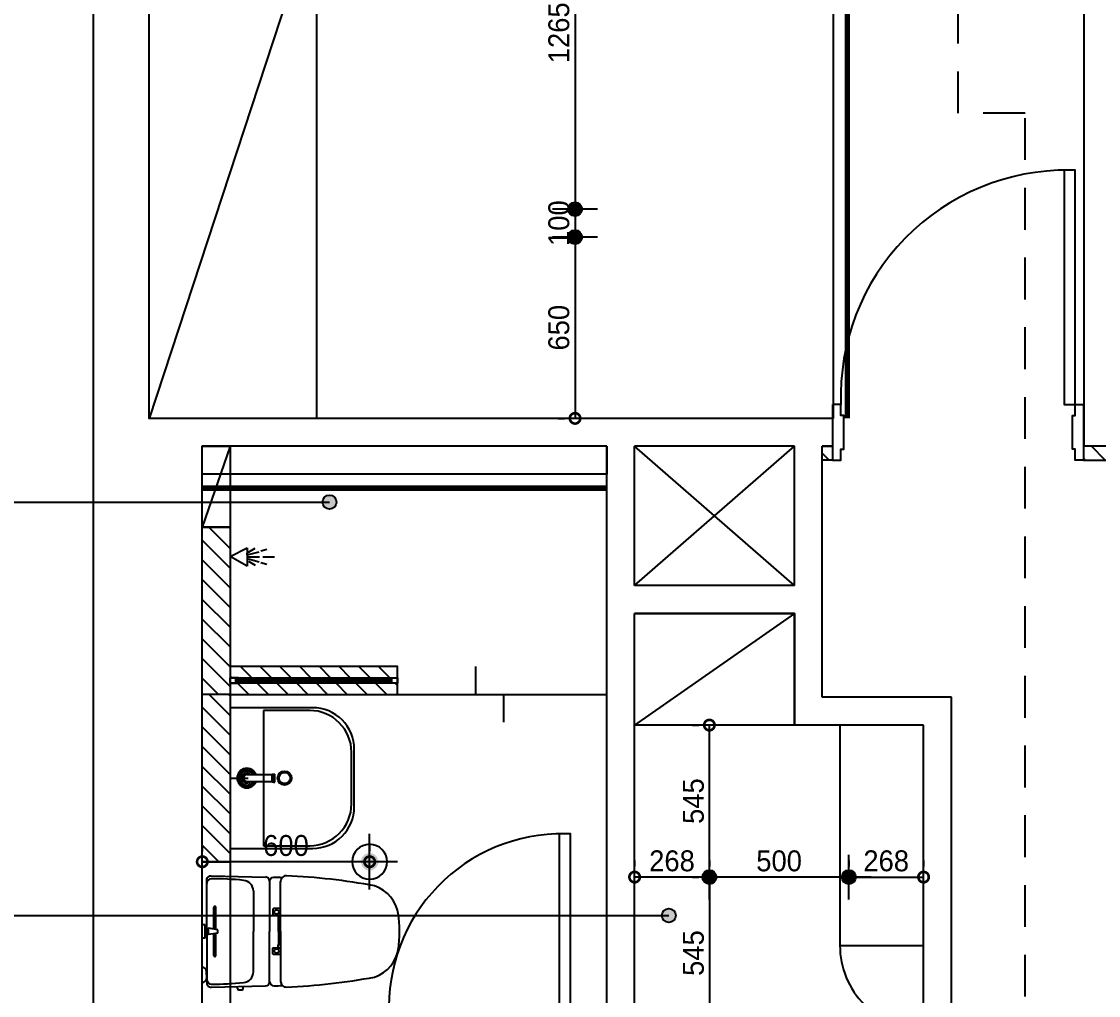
# Model space of a CAD drawing. Header units: inches. Extents: x -63256 to 33689, y -34490 to 100230.
# Drawn here: x -2271 to 1590, y 6844 to 10336 of the extents above; entities that cross this region are included whole.
import ezdxf

# ---------------------------------------------------------------- set-up
doc = ezdxf.new("R2010")
doc.units = ezdxf.units.IN
doc.header["$LTSCALE"] = 100
doc.header["$MEASUREMENT"] = 0
doc.linetypes.add('HID', pattern=[2.5, 1.5, -1])
doc.linetypes.add('HIDDEN', pattern=[0.375, 0.25, -0.125])
for name, color, linetype in [('0-ELC TEXT', 7, 'Continuous'), ('03-WAL NEW', 3, 'Continuous'), ('06-FUR', 6, 'Continuous'), ('06-LIGHT', 4, 'Continuous'), ('07-DIM WAL', 5, 'Continuous'), ('3.기호.계단선', 30, 'Continuous'), ('BATH', 5, 'Continuous'), ('CEIL-LIGHT', 7, 'Continuous'), ('CO-BATH', 6, 'Continuous'), ('CO-DO-FR', 7, 'Continuous'), ('CO-DOOR', 8, 'Continuous'), ('FIN', 2, 'Continuous'), ('HL', 6, 'HIDDEN'), ('RC-LIGHT', 7, 'Continuous'), ('TOILET-1', 6, 'Continuous'), ('도면층2', 2, 'Continuous'), ('욕실마감선', 4, 'Continuous')]:
    doc.layers.add(name, color=color, linetype=linetype)
doc.styles.add('스타일1', font='')
doc.styles.get('스타일1').set_extended_font_data('HYwulM')
doc.dimstyles.new('30', dxfattribs={"dimscale": 30, "dimtxt": 2.5, "dimasz": 2.5, "dimexe": 1.25, "dimexo": 2, "dimtad": 1, "dimdec": 0, "dimtxsty": '스타일1', "dimblk": 'DOTSMALL', "dimcen": 2.5, "dimclrd": 1, "dimclre": 1, "dimclrt": 2, "dimadec": 0, "dimazin": 0, "dimtfac": 1, "dimtix": 1, "dimtmove": 0, "dimatfit": 3, "dimldrblk": 'DOTSMALL', "dimfxl": 1.25, "dimarcsym": 0})
pattern_1 = [(135, (72584.06, -240750.68), (-35.355339, -35.355339), [])]
pattern_2 = [(135, (72774.06, -240750.68), (-35.355339, -35.355339), [])]

# ---------------------------------------------------------------- blocks, each defined once
blk = doc.blocks.new('vuidauseh')
at = {"color": 1}
for p, q in [((-53354.5, 8313.6), (-52781.5, 8813.6)), ((-52781.5, 8313.6), (-53354.5, 8813.6))]:
    blk.add_line(p, q, dxfattribs=at)
at = {"layer": '도면층2'}
for p, q in [((-51744.5, 13593.6), (-51744.5, 8913.6)), ((-55094.5, 8913.6), (-55094.5, 13093.6)), ((-55294.5, 3083.6), (-55294.5, 11893.6)), ((-52644.8, 8913.6), (-55094.5, 8913.6)), ((-52644.8, 8913.6), (-52644.8, 8813.6)), ((-51744.5, 8913.6), (-51744.5, 8813.6)), ((-54904.5, 6723.6), (-54904.5, 8813.6)), ((-53454.5, 8813.6), (-54904.5, 8813.6)), ((-53454.5, 6723.6), (-53454.5, 8813.6)), ((-52781.5, 8813.6), (-53354.5, 8813.6)), ((-53354.5, 8313.6), (-53354.5, 8813.6)), ((-52781.5, 8313.6), (-52781.5, 8813.6)), ((-52681.5, 7913.6), (-52681.5, 8813.6)), ((-52644.8, 8813.6), (-52681.5, 8813.6)), ((-51644.5, 8813.6), (-51744.5, 8813.6)), ((-52781.5, 8313.6), (-53354.5, 8313.6)), ((-53354.5, 6723.6), (-53354.5, 8213.6)), ((-52781.5, 8213.6), (-53354.5, 8213.6)), ((-52781.5, 7813.6), (-52781.5, 8213.6)), ((-52218.5, 7913.6), (-52681.5, 7913.6)), ((-52218.5, 6773.6), (-52218.5, 7913.6)), ((-52318.5, 7813.6), (-52781.5, 7813.6)), ((-52318.5, 6723.6), (-52318.5, 7813.6))]:
    blk.add_line(p, q, dxfattribs=at)
blk = doc.blocks.new('AC-8')
at = {"layer": 'BATH'}
for p, q in [((-50.8, 54), (-0.1, 142.7)), ((-0.1, 142.7), (45.4, 54)), ((45.4, 54), (-50.8, 54)), ((-24.7, 46.5), (-46.3, 12.2)), ((-13.5, 47.3), (-27.7, -7.9)), ((-1.6, 49.5), (-1.6, -10.8)), ((10.4, 47.3), (24.5, -7.9)), ((21.6, 46.5), (43.2, 12.2)), ((-31.4, -16.2), (-41.1, -49)), ((-1.6, -27.3), (-1.6, -88.5)), ((28.3, -16.2), (38, -49))]:
    blk.add_line(p, q, dxfattribs=at)
blk = doc.blocks.new('VUDASAUSEH')
at = {"layer": '03-WAL NEW'}
h = blk.add_hatch(dxfattribs=at)
h.set_pattern_fill('_USER', color=256, scale=50, angle=135, pattern_type=0)
h.set_pattern_definition(pattern_1)
h.paths.add_polyline_path([(-25200.2, -9606.4), (-25163.4, -9606.4), (-25163.4, -9656.4), (-25200.2, -9656.4)])
h = blk.add_hatch(dxfattribs=at)
h.set_pattern_fill('_USER', color=256, scale=50, angle=135, pattern_type=0)
h.set_pattern_definition(pattern_1)
h.paths.add_polyline_path([(-24263.4, -9656.4), (-23463.2, -9656.4), (-23463.2, -9606.4), (-24263.4, -9606.4)])
h = blk.add_hatch(dxfattribs=at)
h.set_pattern_fill('_USER', color=256, scale=50, angle=135, pattern_type=0)
h.set_pattern_definition([(135, (82375.996, -239005.68), (-35.355339, -35.355339), [])])
h.paths.add_polyline_path([(-27323.2, -10496.4), (-27323.2, -10396.4), (-27323.2, -9896.4), (-27423.2, -9896.4), (-27423.2, -10496.4)])
h = blk.add_hatch(dxfattribs=at)
h.set_pattern_fill('_USER', color=8, scale=50, angle=135, pattern_type=0)
h.set_pattern_definition(pattern_2)
h.paths.add_polyline_path([(-26723.2, -10436.4), (-26723.2, -10396.4), (-27323.2, -10396.4), (-27323.2, -10436.4), (-27293.2, -10436.4)])
h = blk.add_hatch(dxfattribs=at)
h.set_pattern_fill('_USER', color=8, scale=50, angle=135, pattern_type=0)
h.set_pattern_definition(pattern_2)
h.paths.add_polyline_path([(-26723.2, -10496.4), (-26723.2, -10456.4), (-27293.2, -10456.4), (-27323.2, -10456.4), (-27323.2, -10496.4)])
h = blk.add_hatch(dxfattribs=at)
h.set_pattern_fill('_USER', color=8, scale=50, angle=135, pattern_type=0)
h.set_pattern_definition(pattern_2)
h.paths.add_polyline_path([(-27323.2, -11048.9), (-27323.2, -10796.4), (-27323.2, -10496.4), (-27423.2, -10496.4), (-27423.2, -11096.4), (-27323.2, -11096.4)])
blk.add_line((-26723.2, -10496.4), (-25973.2, -10496.4))
at = {"color": 8}
blk.add_line((-27323.2, -10796.4), (-27258.2, -10796.4), dxfattribs=at)
blk.add_lwpolyline([(-26443.2, -10396.4), (-26443.2, -10496.4), (-26343.2, -10496.4), (-26343.2, -10596.4)])
at = {"layer": '03-WAL NEW'}
for p, q in [((-27323.2, -10496.4), (-27423.2, -10496.4)), ((-27423.2, -11096.4), (-27323.2, -11096.4))]:
    blk.add_line(p, q, dxfattribs=at)
for points in [[(-25200.2, -9606.4), (-25163.4, -9606.4), (-25163.4, -9656.4), (-25200.2, -9656.4)], [(-24263.4, -9656.4), (-23463.2, -9656.4), (-23463.2, -9606.4), (-24263.4, -9606.4)], [(-27323.2, -10496.4), (-26723.2, -10496.4), (-26723.2, -10396.4), (-27323.2, -10396.4)]]:
    blk.add_lwpolyline(points, close=True, dxfattribs=at)
blk.add_lwpolyline([(-27423.2, -11696.4), (-27423.2, -9896.4), (-27323.2, -9896.4), (-27323.2, -11696.4), (-27423.2, -11696.4)], dxfattribs=at)
at = {"layer": '06-FUR', "color": 8}
for p, q in [((-27013.2, -7676.4), (-27613.2, -9506.4)), ((-27323.2, -9606.4), (-27423.2, -9896.4)), ((-25300.2, -10206.4), (-25873.2, -10606.4))]:
    blk.add_line(p, q, dxfattribs=at)
for points in [[(-27013.2, -9506.4), (-27613.2, -9506.4), (-27613.2, -6776.4), (-27013.2, -6776.4)], [(-27323.2, -9896.4), (-27423.2, -9896.4), (-27423.2, -9606.4), (-27323.2, -9606.4)], [(-25873.2, -10206.4), (-25300.2, -10206.4), (-25300.2, -10606.4), (-25873.2, -10606.4)]]:
    blk.add_lwpolyline(points, close=True, dxfattribs=at)
blk.add_lwpolyline([(-24837.2, -10606.4), (-25137.2, -10606.4), (-25137.2, -11396.4), (-24837.2, -11396.4), (-24837.2, -10606.4)], dxfattribs=at)
blk.add_lwpolyline([(-25137.2, -11396.4, 0.414214), (-24837.2, -11696.4), (-24837.2, -11696.4), (-24837.2, -11396.4)], format="xyb", dxfattribs=at)
at = {"layer": 'CO-BATH', "color": 8}
for p, q in [((-27303.2, -10443.9), (-26743.2, -10443.9)), ((-27303.2, -10448.9), (-26743.2, -10448.9)), ((-27028.2, -10543.9), (-27323.2, -10543.9)), ((-27323.2, -10543.9), (-27323.2, -11048.9)), ((-27038.2, -10553.9), (-27203.2, -10553.9)), ((-27203.2, -10553.9), (-27203.2, -11038.9)), ((-26878.2, -10898.9), (-26878.2, -10693.9)), ((-26888.2, -10888.9), (-26888.2, -10703.9)), ((-27263.2, -10783.9), (-27172.7, -10783.9)), ((-27263.2, -10808.9), (-27172.7, -10808.9)), ((-27172.7, -10782.9), (-27167.7, -10782.9)), ((-27172.7, -10809.9), (-27172.7, -10782.9)), ((-27172.7, -10809.9), (-27167.7, -10809.9)), ((-27167.7, -10781.9), (-27162.7, -10781.9)), ((-27167.7, -10810.9), (-27167.7, -10781.9)), ((-27167.7, -10810.9), (-27162.7, -10810.9)), ((-27162.7, -10810.9), (-27162.7, -10781.9)), ((-27203.2, -11038.9), (-27038.2, -11038.9)), ((-27323.2, -11048.9), (-27028.2, -11048.9))]:
    blk.add_line(p, q, dxfattribs=at)
for points in [[(-27323.2, -10456.4), (-27323.2, -10436.4), (-26723.2, -10436.4), (-26723.2, -10456.4)], [(-27323.2, -10456.4), (-27293.2, -10456.4), (-27293.2, -10451.4), (-27303.2, -10451.4), (-27303.2, -10441.4), (-27293.2, -10441.4), (-27293.2, -10436.4), (-27323.2, -10436.4)], [(-26723.2, -10456.4), (-26753.2, -10456.4), (-26753.2, -10451.4), (-26743.2, -10451.4), (-26743.2, -10441.4), (-26753.2, -10441.4), (-26753.2, -10436.4), (-26723.2, -10436.4)]]:
    blk.add_lwpolyline(points, close=True, dxfattribs=at)
for radius in [25, 20]:
    blk.add_circle((-27128.2, -10796.4), radius, dxfattribs=at)
for centre, radius, start, end in [((-27038.2, -10703.9), 150, 0, 90), ((-27028.2, -10693.9), 150, 0, 90), ((-27263.2, -10796.4), 35, 20.9248, 339.0751), ((-27263.2, -10796.4), 30, 24.6243, 335.3757), ((-27263.2, -10796.4), 25, 30, 330), ((-27263.2, -10796.4), 18, 43.9829, 316.017), ((-27263.2, -10796.4), 12.5, 90, 270), ((-27038.2, -10888.9), 150, 270, 0), ((-27028.2, -10898.9), 150, 270, 0)]:
    blk.add_arc(centre, radius, start, end, dxfattribs=at)
at = {"layer": 'CO-DO-FR'}
for points in [[(-25163.4, -9456.4), (-25163.4, -9656.4), (-25133.4, -9656.4), (-25133.4, -9616.4), (-25123.4, -9616.4), (-25123.4, -9496.4), (-25133.4, -9496.4), (-25133.4, -9456.4), (-25163.4, -9456.4)], [(-24263.4, -9456.4), (-24263.4, -9656.4), (-24293.4, -9656.4), (-24293.4, -9616.4), (-24303.4, -9616.4), (-24303.4, -9496.4), (-24293.4, -9496.4), (-24293.4, -9456.4), (-24263.4, -9456.4)]]:
    blk.add_lwpolyline(points, close=True, dxfattribs=at)
at = {"layer": 'CO-DOOR'}
for points in [[(-24333.4, -8616.4), (-24333.4, -9456.4), (-24293.4, -9456.4), (-24293.4, -8616.4)], [(-26143.4, -10996.4), (-26143.4, -11646.4), (-26103.4, -11646.4), (-26103.4, -10996.4)]]:
    blk.add_lwpolyline(points, close=True, dxfattribs=at)
for centre, radius, start, end in [((-24323.4, -9426.9), 810.5, 89.2931, 182.0875), ((-26133.4, -11617), 620.7, 89.0769, 182.7135)]:
    blk.add_arc(centre, radius, start, end, dxfattribs=at)
at = {"layer": 'FIN', "color": 8}
for p, q in [((-27406.8, -11338.4), (-27406.8, -11173.8)), ((-27181.8, -11166), (-27181.8, -11346.4)), ((-27142.5, -11346.4), (-27142.5, -11167.1)), ((-27239.6, -11201.2), (-27239.6, -11346.4)), ((-27239.6, -11491.6), (-27239.6, -11346.4)), ((-27181.8, -11526.8), (-27181.8, -11346.4)), ((-27142.5, -11346.4), (-27142.5, -11525.7)), ((-27406.8, -11354.4), (-27406.8, -11519)), ((-27408.2, -11502.1), (-27408.2, -11489.7)), ((-27408.2, -11502.1), (-27408.2, -11514.6))]:
    blk.add_line(p, q, dxfattribs=at)
for points in [[(-27406.8, -11173.8), (-27406.8, -11161.4, -0.421209), (-27391.4, -11146.4), (-27196.4, -11151.1, -0.001659)], [(-27181.8, -11166, -0.371724), (-27167.1, -11151.7, -0.003515), (-27136.1, -11152.5, -0.320541)], [(-27406.8, -11519), (-27406.8, -11531.4, 0.421209), (-27391.4, -11546.4), (-27196.4, -11541.8, 0.001659)], [(-27181.8, -11526.8, 0.371724), (-27167.1, -11541.2, 0.003515), (-27136.1, -11540.3, 0.320541)]]:
    blk.add_lwpolyline(points, format="xyb", dxfattribs=at)
for centre, radius, start, end in [((-27390.8, -11173.8), 16, 90.6884, 180), ((-27379, -12157.7), 1000, 84.0563, 90.6884), ((-27196.8, -11166), 15, 0, 88.6349), ((-27122.5, -11167.1), 20, 87.6667, 180), ((-27211.5, -13351.2), 2205.9, 79.3919, 87.6667), ((-27279.5, -11202.9), 40, 2.4871, 84.0563), ((-26844.8, -11302.2), 125.5, 6.5759, 71.7036), ((-27121.8, -11346.4), 405.9, 0, 8.3007), ((-27121.8, -11346.4), 405.9, 351.6993, 0), ((-26844.8, -11390.6), 125.5, 288.2964, 353.4241), ((-27423.2, -11489.7), 15, 0, 90), ((-27279.5, -11489.9), 40, 275.9437, 357.5129), ((-27423.2, -11514.6), 15, 270, 0), ((-27390.8, -11519), 16, 180, 269.3116), ((-27379, -10535.1), 1000, 269.3116, 275.9437), ((-27196.8, -11526.8), 15, 271.3651, 0), ((-27122.5, -11525.7), 20, 180, 272.3333), ((-27211.5, -9341.6), 2205.9, 272.3333, 280.6081)]:
    blk.add_arc(centre, radius, start, end, dxfattribs=at)
at = {"layer": 'HL', "color": 8, "linetype": 'Continuous'}
for p, q in [((-27382.2, -11337.9), (-27382.2, -11259.9)), ((-27375.2, -11338.9), (-27375.2, -11259.9)), ((-27149.6, -11346.4), (-27149.6, -11300.1)), ((-27413.2, -11322.4), (-27423.2, -11322.4)), ((-27413.2, -11370.4), (-27413.2, -11322.4)), ((-27408.4, -11339.5), (-27413.2, -11334)), ((-27401.4, -11335.1), (-27408.4, -11339.5)), ((-27408.4, -11353.3), (-27408.4, -11339.5)), ((-27367.1, -11340.4), (-27401.4, -11335.1)), ((-27401.4, -11357.7), (-27401.4, -11335.1)), ((-27367.1, -11352.4), (-27367.1, -11340.4)), ((-27149.6, -11346.4), (-27149.6, -11392.7)), ((-27413.2, -11370.4), (-27423.2, -11370.4)), ((-27408.4, -11353.3), (-27413.2, -11358.8)), ((-27401.4, -11357.7), (-27408.4, -11353.3)), ((-27367.1, -11352.4), (-27401.4, -11357.7)), ((-27382.2, -11432.9), (-27382.2, -11354.9)), ((-27375.2, -11432.9), (-27375.2, -11353.9)), ((-27296.8, -11551.4), (-27296.8, -11544.2)), ((-27276.7, -11551.4), (-27276.7, -11543.7)), ((-27292.8, -11555.4), (-27280.7, -11555.4))]:
    blk.add_line(p, q, dxfattribs=at)
for points in [[(-27142.5, -11263.8), (-27166.7, -11263.8, 0.414214), (-27170.7, -11267.8), (-27170.7, -11284.3, 0.414214), (-27166.7, -11288.3), (-27151.1, -11288.3), (-27142.5, -11288.3)], [(-27151.1, -11288.3), (-27151.1, -11298.1, 0.414214), (-27149.1, -11300.1), (-27142.5, -11300.1)], [(-27142.5, -11429), (-27166.7, -11429, -0.414214), (-27170.7, -11425), (-27170.7, -11408.5, -0.414214), (-27166.7, -11404.5), (-27151.1, -11404.5), (-27142.5, -11404.5)], [(-27151.1, -11404.5), (-27151.1, -11394.7, -0.414214), (-27149.1, -11392.7), (-27142.5, -11392.7)]]:
    blk.add_lwpolyline(points, format="xyb", dxfattribs=at)
for centre in [(-27156.8, -11276.4), (-27156.8, -11416.4)]:
    blk.add_circle(centre, 8, dxfattribs=at)
for centre, radius, start, end in [((-27378.7, -11259.9), 3.5, 0, 180), ((-27378.7, -11432.9), 3.5, 180, 0), ((-27292.8, -11551.4), 4, 180, 270), ((-27280.7, -11551.4), 4, 270, 0)]:
    blk.add_arc(centre, radius, start, end, dxfattribs=at)
at = {"layer": '욕실마감선', "color": 8}
for p, q in [((-27266.2, -9992.4), (-27264.1, -9992.4)), ((-27265.1, -10012.1), (-27264.1, -10012.1))]:
    blk.add_line(p, q, dxfattribs=at)
blk.add_blockref('vuidauseh', (27481.3, -18420))
at = {"layer": 'TOILET-1', "color": 8, "linetype": 'Continuous', "xscale": 0.6880207935166889, "yscale": 0.6880207935166889, "zscale": 0.6880207935166889, "rotation": 90.00000000000004}
blk.add_blockref('AC-8', (-27225, -10001.4), dxfattribs=at)
blk = doc.blocks.new('hallogen')
h = blk.add_hatch(color=256)
h.dxf.hatch_style = 1
edge = h.paths.add_edge_path()
edge.add_arc((48591.7, 60854.3), 31.2, 0, 360, ccw=False)
at = {"color": 1, "linetype": 'Continuous'}
for p, q in [((48591.7, 60954.3), (48591.7, 60754.3)), ((48691.7, 60854.3), (48491.7, 60854.3))]:
    blk.add_line(p, q, dxfattribs=at)
at = {"color": 4, "linetype": 'Continuous'}
blk.add_circle((48591.7, 60854.3), 62.5, dxfattribs=at)
blk = doc.blocks.new('_DOTSMALL')
at = {"color": 0, "linetype": 'ByBlock', "const_width": 0.5}
blk.add_lwpolyline([(-0.0625, 0, 1), (0.0625, 0, 1)], format="xyb", close=True, dxfattribs=at)
blk = doc.blocks.new('*D193')
at = {"layer": '07-DIM WAL', "color": 1, "lineweight": -2, "transparency": 16777216}
for p, q in [((-1623.2, 7383.6), (-1623.2, 7361.1)), ((-1023.2, 7383.6), (-1023.2, 7361.1)), ((-1023.2, 7323.6), (-1623.2, 7323.6))]:
    blk.add_line(p, q, dxfattribs=at)
at = {"layer": 'Defpoints', "color": 0, "transparency": 16777216}
for p in [(-1623.2, 7323.6), (-1623.2, 7323.6), (-1023.2, 7323.6)]:
    blk.add_point(p, dxfattribs=at)
at = {"layer": '07-DIM WAL', "color": 1, "lineweight": -2, "transparency": 16777216, "xscale": 75, "yscale": 75, "zscale": 75, "rotation": 180}
blk.add_blockref('_DOTSMALL', (-1623.2, 7323.6), dxfattribs=at)
at = {"layer": '07-DIM WAL', "color": 1, "lineweight": -2, "transparency": 16777216, "xscale": 75, "yscale": 75, "zscale": 75}
blk.add_blockref('_DOTSMALL', (-1023.2, 7323.6), dxfattribs=at)
at = {"layer": '07-DIM WAL', "color": 2, "transparency": 16777216, "insert": (-1323.2, 7381.4), "char_height": 75, "attachment_point": 5, "style": '스타일1'}
blk.add_mtext('600', dxfattribs=at)
blk = doc.blocks.new('1')
at = {"linetype": 'Continuous'}
h = blk.add_hatch(color=4, dxfattribs=at)
h.dxf.hatch_style = 1
edge = h.paths.add_edge_path()
edge.add_arc((11539653.5, -14273503.8), 37.5, 0, 360)
at = {"color": 1, "linetype": 'Continuous'}
for p, q in [((11539653.5, -14273637.1), (11539653.5, -14273370.5)), ((11539520.2, -14273503.8), (11539786.8, -14273503.8))]:
    blk.add_line(p, q, dxfattribs=at)
at = {"color": 4, "linetype": 'Continuous'}
for radius in [41.5, 37.5]:
    blk.add_circle((11539653.5, -14273503.8), radius, dxfattribs=at)
blk = doc.blocks.new('*D197')
at = {"layer": '07-DIM WAL', "color": 1, "lineweight": -2, "transparency": 16777216}
for p, q in [((-286.8, 9738.6), (-286.8, 9488.6)), ((-226.8, 9663.6), (-249.3, 9663.6)), ((-226.8, 9563.6), (-249.3, 9563.6))]:
    blk.add_line(p, q, dxfattribs=at)
at = {"layer": 'Defpoints', "color": 0, "transparency": 16777216}
for p in [(-286.8, 9663.6), (-286.8, 9563.6), (-286.8, 9563.6)]:
    blk.add_point(p, dxfattribs=at)
at = {"layer": '07-DIM WAL', "color": 1, "lineweight": -2, "transparency": 16777216, "xscale": 75, "yscale": 75, "zscale": 75}
for p, rotation in [((-286.8, 9663.6), 270), ((-286.8, 9563.6), 90)]:
    blk.add_blockref('_DOTSMALL', p, dxfattribs=dict(at, rotation=rotation))
at = {"layer": '07-DIM WAL', "color": 2, "transparency": 16777216, "insert": (-344.6, 9613.6), "char_height": 75, "attachment_point": 5, "rotation": 90, "style": '스타일1'}
blk.add_mtext('100', dxfattribs=at)
blk = doc.blocks.new('*D202')
at = {"layer": '07-DIM WAL', "color": 1, "lineweight": -2, "transparency": 16777216}
for p, q in [((-286.8, 10928.6), (-286.8, 9663.6)), ((-226.8, 10928.6), (-249.3, 10928.6)), ((-226.8, 9663.6), (-249.3, 9663.6))]:
    blk.add_line(p, q, dxfattribs=at)
at = {"layer": 'Defpoints', "color": 0, "transparency": 16777216}
for p in [(-286.8, 10928.6), (-286.8, 9663.6), (-286.8, 9663.6)]:
    blk.add_point(p, dxfattribs=at)
at = {"layer": '07-DIM WAL', "color": 1, "lineweight": -2, "transparency": 16777216, "xscale": 75, "yscale": 75, "zscale": 75}
for p, rotation in [((-286.8, 10928.6), 90), ((-286.8, 9663.6), 270)]:
    blk.add_blockref('_DOTSMALL', p, dxfattribs=dict(at, rotation=rotation))
at = {"layer": '07-DIM WAL', "color": 2, "transparency": 16777216, "insert": (-344.6, 10296.1), "char_height": 75, "attachment_point": 5, "rotation": 90, "style": '스타일1'}
blk.add_mtext('1265', dxfattribs=at)
blk = doc.blocks.new('*D203')
at = {"layer": '07-DIM WAL', "color": 1, "lineweight": -2, "transparency": 16777216}
for p, q in [((-346.8, 9563.6), (-324.3, 9563.6)), ((-286.8, 9563.6), (-286.8, 8913.6)), ((-346.8, 8913.6), (-324.3, 8913.6))]:
    blk.add_line(p, q, dxfattribs=at)
at = {"layer": 'Defpoints', "color": 0, "transparency": 16777216}
for p in [(-286.8, 9563.6), (-286.8, 8913.6), (-286.8, 8913.6)]:
    blk.add_point(p, dxfattribs=at)
at = {"layer": '07-DIM WAL', "color": 1, "lineweight": -2, "transparency": 16777216, "xscale": 75, "yscale": 75, "zscale": 75}
for p, rotation in [((-286.8, 9563.6), 90), ((-286.8, 8913.6), 270)]:
    blk.add_blockref('_DOTSMALL', p, dxfattribs=dict(at, rotation=rotation))
at = {"layer": '07-DIM WAL', "color": 2, "transparency": 16777216, "insert": (-344.6, 9238.6), "char_height": 75, "attachment_point": 5, "rotation": 90, "style": '스타일1'}
blk.add_mtext('650', dxfattribs=at)
blk = doc.blocks.new('*D211')
at = {"layer": '07-DIM WAL', "color": 1, "lineweight": -2, "transparency": 16777216}
for p, q in [((694.8, 7328.6), (694.8, 7306.1)), ((962.8, 7328.6), (962.8, 7306.1)), ((694.8, 7268.6), (962.8, 7268.6))]:
    blk.add_line(p, q, dxfattribs=at)
at = {"layer": 'Defpoints', "color": 0, "transparency": 16777216}
for p in [(694.8, 7268.6), (962.8, 7268.6), (962.8, 7268.6)]:
    blk.add_point(p, dxfattribs=at)
at = {"layer": '07-DIM WAL', "color": 1, "lineweight": -2, "transparency": 16777216, "xscale": 75, "yscale": 75, "zscale": 75, "rotation": 180}
blk.add_blockref('_DOTSMALL', (694.8, 7268.6), dxfattribs=at)
at = {"layer": '07-DIM WAL', "color": 1, "lineweight": -2, "transparency": 16777216, "xscale": 75, "yscale": 75, "zscale": 75}
blk.add_blockref('_DOTSMALL', (962.8, 7268.6), dxfattribs=at)
at = {"layer": '07-DIM WAL', "color": 2, "transparency": 16777216, "insert": (828.8, 7326.4), "char_height": 75, "attachment_point": 5, "style": '스타일1'}
blk.add_mtext('268', dxfattribs=at)
blk = doc.blocks.new('*D212')
at = {"layer": '07-DIM WAL', "color": 1, "lineweight": -2, "transparency": 16777216}
for p, q in [((694.8, 7268.6), (194.8, 7268.6)), ((194.8, 7208.6), (194.8, 7231.1)), ((694.8, 7208.6), (694.8, 7231.1))]:
    blk.add_line(p, q, dxfattribs=at)
at = {"layer": 'Defpoints', "color": 0, "transparency": 16777216}
for p in [(194.8, 7268.6), (194.8, 7268.6), (694.8, 7268.6)]:
    blk.add_point(p, dxfattribs=at)
at = {"layer": '07-DIM WAL', "color": 1, "lineweight": -2, "transparency": 16777216, "xscale": 75, "yscale": 75, "zscale": 75, "rotation": 180}
blk.add_blockref('_DOTSMALL', (194.8, 7268.6), dxfattribs=at)
at = {"layer": '07-DIM WAL', "color": 1, "lineweight": -2, "transparency": 16777216, "xscale": 75, "yscale": 75, "zscale": 75}
blk.add_blockref('_DOTSMALL', (694.8, 7268.6), dxfattribs=at)
at = {"layer": '07-DIM WAL', "color": 2, "transparency": 16777216, "insert": (444.8, 7326.3), "char_height": 75, "attachment_point": 5, "style": '스타일1'}
blk.add_mtext('500', dxfattribs=at)
blk = doc.blocks.new('*D213')
at = {"layer": '07-DIM WAL', "color": 1, "lineweight": -2, "transparency": 16777216}
for p, q in [((-73.2, 7328.6), (-73.2, 7306.1)), ((194.8, 7328.6), (194.8, 7306.1)), ((194.8, 7268.6), (-73.2, 7268.6))]:
    blk.add_line(p, q, dxfattribs=at)
at = {"layer": 'Defpoints', "color": 0, "transparency": 16777216}
for p in [(-73.2, 7268.6), (-73.2, 7268.6), (194.8, 7268.6)]:
    blk.add_point(p, dxfattribs=at)
at = {"layer": '07-DIM WAL', "color": 1, "lineweight": -2, "transparency": 16777216, "xscale": 75, "yscale": 75, "zscale": 75, "rotation": 180}
blk.add_blockref('_DOTSMALL', (-73.2, 7268.6), dxfattribs=at)
at = {"layer": '07-DIM WAL', "color": 1, "lineweight": -2, "transparency": 16777216, "xscale": 75, "yscale": 75, "zscale": 75}
blk.add_blockref('_DOTSMALL', (194.8, 7268.6), dxfattribs=at)
at = {"layer": '07-DIM WAL', "color": 2, "transparency": 16777216, "insert": (60.8, 7326.4), "char_height": 75, "attachment_point": 5, "style": '스타일1'}
blk.add_mtext('268', dxfattribs=at)
blk = doc.blocks.new('*D214')
at = {"layer": '07-DIM WAL', "color": 1, "lineweight": -2, "transparency": 16777216}
for p, q in [((134.8, 7813.6), (157.3, 7813.6)), ((194.8, 7268.6), (194.8, 7813.6)), ((134.8, 7268.6), (157.3, 7268.6))]:
    blk.add_line(p, q, dxfattribs=at)
at = {"layer": 'Defpoints', "color": 0, "transparency": 16777216}
for p in [(194.8, 7813.6), (194.8, 7813.6), (194.8, 7268.6)]:
    blk.add_point(p, dxfattribs=at)
at = {"layer": '07-DIM WAL', "color": 1, "lineweight": -2, "transparency": 16777216, "xscale": 75, "yscale": 75, "zscale": 75}
for p, rotation in [((194.8, 7813.6), 90), ((194.8, 7268.6), 270)]:
    blk.add_blockref('_DOTSMALL', p, dxfattribs=dict(at, rotation=rotation))
at = {"layer": '07-DIM WAL', "color": 2, "transparency": 16777216, "insert": (137.8, 7541.1), "char_height": 75, "attachment_point": 5, "rotation": 90, "style": '스타일1'}
blk.add_mtext('545', dxfattribs=at)
blk = doc.blocks.new('*D215')
at = {"layer": '07-DIM WAL', "color": 1, "lineweight": -2, "transparency": 16777216}
for p, q in [((134.8, 7268.6), (157.3, 7268.6)), ((194.8, 7268.6), (194.8, 6723.6)), ((134.8, 6723.6), (157.3, 6723.6))]:
    blk.add_line(p, q, dxfattribs=at)
at = {"layer": 'Defpoints', "color": 0, "transparency": 16777216}
for p in [(194.8, 7268.6), (194.8, 6723.6), (194.8, 6723.6)]:
    blk.add_point(p, dxfattribs=at)
at = {"layer": '07-DIM WAL', "color": 1, "lineweight": -2, "transparency": 16777216, "xscale": 75, "yscale": 75, "zscale": 75}
for p, rotation in [((194.8, 7268.6), 90), ((194.8, 6723.6), 270)]:
    blk.add_blockref('_DOTSMALL', p, dxfattribs=dict(at, rotation=rotation))
at = {"layer": '07-DIM WAL', "color": 2, "transparency": 16777216, "insert": (137.8, 6996.1), "char_height": 75, "attachment_point": 5, "rotation": 90, "style": '스타일1'}
blk.add_mtext('545', dxfattribs=at)

msp = doc.modelspace()

# ---------------------------------------------------------------- hatches: boundary and pattern name
at = {"layer": '0-ELC TEXT'}
h = msp.add_hatch(color=256, dxfattribs=at)
h.dxf.hatch_style = 1
edge = h.paths.add_edge_path()
edge.add_arc((-1167.3, 8613.3), 25, 90, 450)
h = msp.add_hatch(color=256, dxfattribs=at)
h.dxf.hatch_style = 1
edge = h.paths.add_edge_path()
edge.add_arc((49.7, 7130.6), 25, 90, 450)

# ---------------------------------------------------------------- linework, layer by layer
for p, q in [((-2772.5, 8613.3), (-1167.3, 8613.3)), ((-2772.5, 7130.6), (49.7, 7130.6))]:
    msp.add_line(p, q, dxfattribs=at)
for centre in [(-1167.3, 8613.3), (49.7, 7130.6)]:
    msp.add_circle(centre, 25, dxfattribs=at)
at = {"layer": '06-LIGHT'}
msp.add_line((639.6, 8913.6), (639.6, 12843.6), dxfattribs=at)
at = {"layer": '06-LIGHT', "color": 10, "linetype": 'HID', "const_width": 20}
msp.add_lwpolyline([(689.6, 12843.6), (689.6, 8913.6)], dxfattribs=at)
at = {"layer": '06-LIGHT'}
msp.add_lwpolyline([(-173.2, 8813.6), (-173.2, 8713.6), (-1623.2, 8713.6), (-1623.2, 8813.6)], dxfattribs=at)
at = {"layer": '3.기호.계단선', "linetype": 'HID'}
msp.add_lwpolyline([(1586.8, 5600.5), (1586.8, 6340.1), (1326.8, 6340.1), (1326.8, 10007.6), (1086.7, 10007.6), (1086.7, 10406.9)], dxfattribs=at)
at = {"layer": 'CEIL-LIGHT', "color": 10, "linetype": 'HIDDEN', "ltscale": 5, "const_width": 20}
msp.add_lwpolyline([(-1623.2, 8663.6), (-173.2, 8663.6)], dxfattribs=at)

# ---------------------------------------------------------------- block references
msp.add_blockref('VUDASAUSEH', (25800, 18420))
at = {"layer": 'RC-LIGHT', "xscale": 0.6024096385271789, "yscale": 0.6024096385271789, "zscale": 0.6024096385271789}
for p, rotation in [((6951311.7, -8588832.7), 180), ((6951311.7, -8588932.7), 180), ((-8598301.4, -6944329.9), 89.99999999999999), ((-8597801.4, -6944329.9), 89.99999999999999)]:
    msp.add_blockref('1', p, dxfattribs=dict(at, rotation=rotation))
at = {"layer": 'RC-LIGHT', "xscale": -1, "rotation": 180}
msp.add_blockref('hallogen', (-49614.9, 68177.9), dxfattribs=at)

# ---------------------------------------------------------------- dimensions: what is measured, and where the dimension line sits
at = {"layer": '07-DIM WAL'}
for base, p1, p2, angle, picture, middle in [((-286.8, 9663.6), (-286.8, 10928.6), (-286.8, 9663.6), 90, '*D202', (-344.6, 10296.1)), ((-286.8, 9563.6), (-286.8, 9663.6), (-286.8, 9563.6), 270, '*D197', (-344.6, 9613.6)), ((-286.8, 8913.6), (-286.8, 9563.6), (-286.8, 8913.6), 90, '*D203', (-344.6, 9238.6)), ((194.8, 7813.6), (194.8, 7268.6), (194.8, 7813.6), 90, '*D214', (137.8, 7541.1)), ((194.8, 6723.6), (194.8, 7268.6), (194.8, 6723.6), 90, '*D215', (137.8, 6996.1))]:
    dim = msp.add_linear_dim(base=base, p1=p1, p2=p2, angle=angle, dimstyle='30', dxfattribs=at)
    dim.commit()
    dim.dimension.update_dxf_attribs({"geometry": picture, "text_midpoint": middle})
for base, p1, p2, picture, middle in [((-1623.2, 7323.6), (-1023.2, 7323.6), (-1623.2, 7323.6), '*D193', (-1323.2, 7381.4)), ((-73.2, 7268.6), (194.8, 7268.6), (-73.2, 7268.6), '*D213', (60.8, 7326.4)), ((194.8, 7268.6), (694.8, 7268.6), (194.8, 7268.6), '*D212', (444.8, 7326.3)), ((962.8, 7268.6), (694.8, 7268.6), (962.8, 7268.6), '*D211', (828.8, 7326.4))]:
    dim = msp.add_linear_dim(base=base, p1=p1, p2=p2, dimstyle='30', dxfattribs=at)
    dim.commit()
    dim.dimension.update_dxf_attribs({"geometry": picture, "text_midpoint": middle})

doc.saveas('drawing.dxf')
